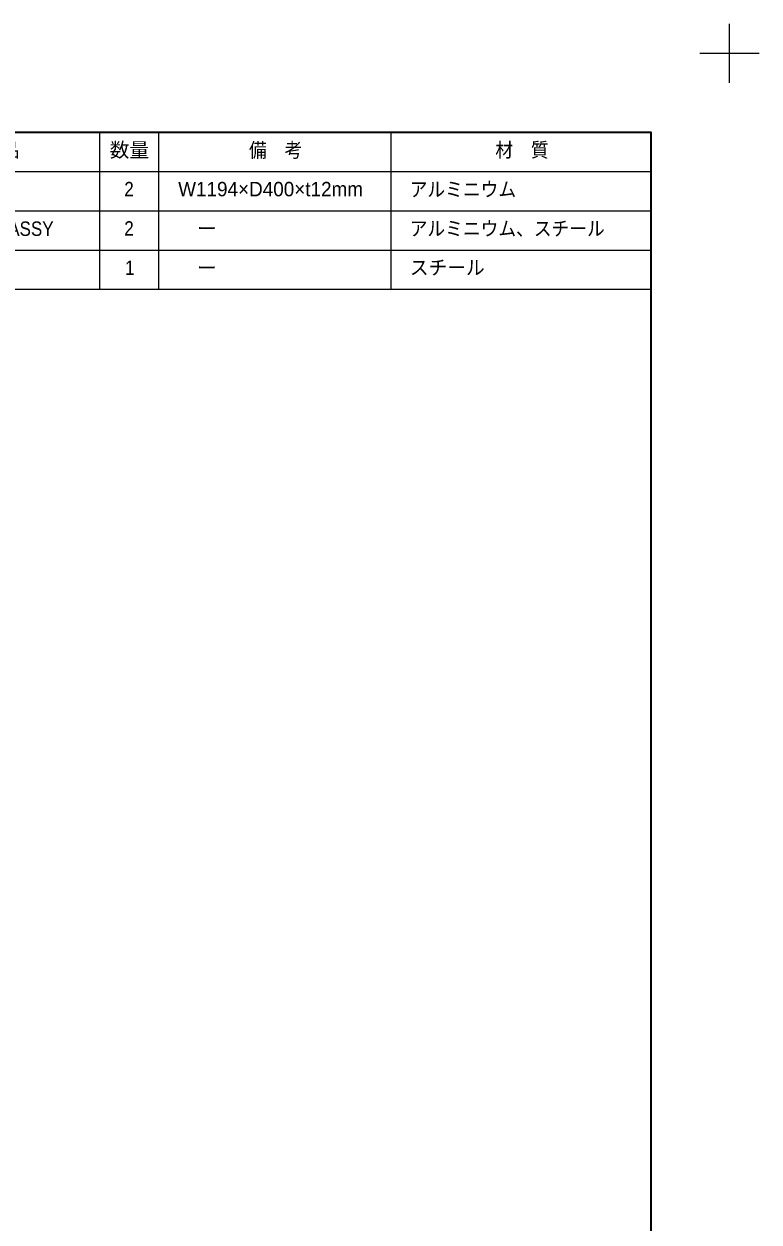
# Model space of a CAD drawing. Units: millimetres, scale not verified. Extents: x -1516 to 1516, y -761 to 761.
# Drawn here: x 155 to 622, y 0 to 761 of the extents above; entities that cross this region are included whole.
import ezdxf
from ezdxf.enums import TextEntityAlignment as Align

# ---------------------------------------------------------------- set-up
doc = ezdxf.new("R2010")
doc.units = ezdxf.units.MM
doc.header["$LTSCALE"] = 5
doc.layers.add('0-0_1図面枠', color=7, linetype='Continuous', lineweight=20)
doc.styles.add('ＭＳ Ｐゴシック', font='')
doc.styles.get('ＭＳ Ｐゴシック').set_extended_font_data('MS PGothic')

# ---------------------------------------------------------------- blocks, each defined once
blk = doc.blocks.new('グループ')
at = {"layer": '0-0_1図面枠', "lineweight": 15}
for p, q in [((5250, 3618.75), (5250, 3806.25)), ((5343.75, 3712.5), (5156.25, 3712.5))]:
    blk.add_line(p, q, dxfattribs=at)
blk = doc.blocks.new('グループ-2')
at = {"layer": '0-0_1図面枠', "lineweight": 35}
blk.add_lwpolyline([(-5000, 3462.5), (5000, 3462.5), (5000, -3462.5), (-5000, -3462.5)], close=True, dxfattribs=at)
blk = doc.blocks.new('図面枠')
at = {"layer": '0-0_1図面枠'}
for name in ['グループ', 'グループ-2']:
    blk.add_blockref(name, (0, 0), dxfattribs=at)
blk = doc.blocks.new('グループ-13')
at = {"layer": '0-0_1図面枠', "lineweight": 15}
for p, q in [((2562.5, 3462.5), (2562.5, 2962.5)), ((3250, 3462.5), (3250, 2962.5)), ((3437.5, 3462.5), (3437.5, 2962.5)), ((4175, 3462.5), (4175, 2962.5)), ((2375, 3337.5), (5000, 3337.5)), ((2375, 3212.5), (5000, 3212.5)), ((2375, 3087.5), (5000, 3087.5))]:
    blk.add_line(p, q, dxfattribs=at)
blk.add_lwpolyline([(2375, 3462.5), (5000, 3462.5), (5000, 2962.5), (2375, 2962.5)], close=True, dxfattribs=at)
blk = doc.blocks.new('グループ-14')
at = {"layer": '0-0_1図面枠'}
blk.add_blockref('グループ-13', (0, 0), dxfattribs=at)
at = {"layer": '0-0_1図面枠', "style": 'ＭＳ Ｐゴシック'}
for s, width, p in [('部\u3000品', 0.9, (2825.89, 3369.09)), ('備\u3000考', 0.9, (3724.48, 3368.96)), ('材\u3000質', 0.9, (4506.57, 3369.55)), ('アルミ棚板', 0.9, (2622.12, 3244.09)), ('2', 0.9, (3328.38, 3245.04)), ('アルミニウム', 0.9, (4234.62, 3244.21)), ('アルミ棚受けASSY', 0.9, (2622.12, 3119.09)), ('2', 0.9, (3328.38, 3120.04)), ('アルミニウム、スチール', 0.9, (4234.62, 3119.68)), ('ビス袋詰め', 0.95, (2619.46, 2993.12)), ('1', 0.9, (3330.92, 2994.93)), ('スチール', 0.95, (4235.09, 2995.88))]:
    blk.add_text(s, height=45.86, dxfattribs=dict(at, width=width)).set_placement(p, align=Align.BOTTOM_LEFT)
for s, p in [('数量', (3282.17, 3369.32)), ('①', (2437.78, 3244.09)), ('W1194×D400×t12mm', (3499.53, 3244.93)), ('②', (2437.78, 3119.09)), ('ー', (3559.62, 3120.04)), ('③', (2437.78, 2994.09)), ('ー', (3559.62, 2995.04))]:
    blk.add_text(s, height=45.86, dxfattribs=at).set_placement(p, align=Align.BOTTOM_LEFT)

msp = doc.modelspace()

# ---------------------------------------------------------------- block references
at = {"layer": '0-0_1図面枠', "xscale": 0.2, "yscale": 0.2}
for name in ['図面枠', 'グループ-14']:
    msp.add_blockref(name, (-446.875, 0), dxfattribs=at)

doc.saveas('drawing.dxf')
